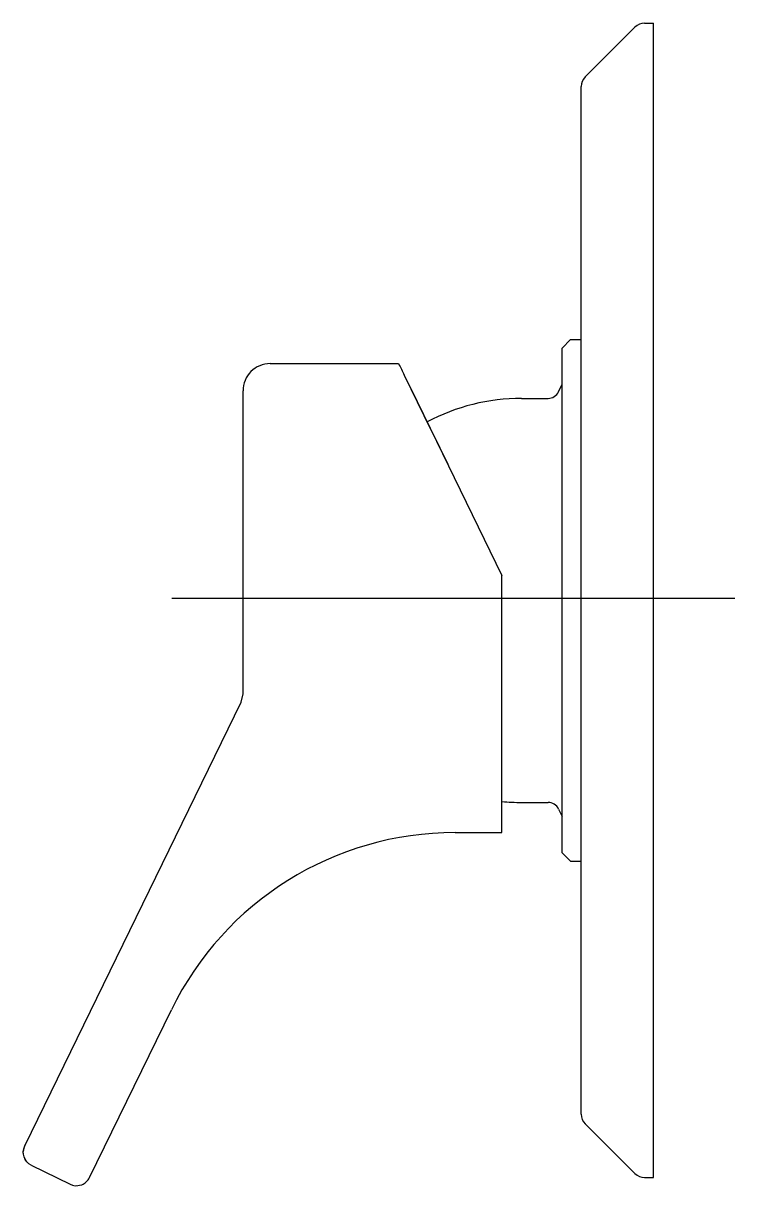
# Model space of a CAD drawing. Extents: x -0.035 to 0.064, y 36.607 to 36.768.
import ezdxf

# ---------------------------------------------------------------- set-up
doc = ezdxf.new("R2010")
doc.units = 0
doc.header["$LTSCALE"] = 0.2
doc.header["$MEASUREMENT"] = 0
doc.linetypes.add('AXES', pattern=[0.54, 0.3, -0.08, 0.08, -0.08])
doc.linetypes.add('CONTINU', pattern=[0])
doc.layers.get('0').update_dxf_attribs({"linetype": 'CONTINUOUS'})
doc.layers.add('DECA_EIXOS', color=5, linetype='AXES')

msp = doc.modelspace()

# ---------------------------------------------------------------- linework, layer by layer
at = {"linetype": 'CONTINU'}
for points in [[(0.04286, 36.76022), (0.04975, 36.76711)], [(0.05109, 36.76766), (0.05231, 36.76766)], [(0.05231, 36.60766), (0.05231, 36.76766)], [(0.04231, 36.61644), (0.04231, 36.75888)], [(0.03964, 36.72264), (0.04081, 36.72381)], [(0.04081, 36.72381), (0.04231, 36.72381)], [(0.03964, 36.65268), (0.03964, 36.72264)], [(-0.00083, 36.72048), (0.01698, 36.72048)], [(0.01778, 36.71889), (0.02138, 36.71148)], [(-0.00458, 36.67472), (-0.00458, 36.71673)], [(0.03915, 36.71658), (0.03964, 36.71763)], [(0.03404, 36.71566), (0.0377, 36.71566)], [(0.02164, 36.71097), (0.02379, 36.70655)], [(0.03131, 36.65548), (0.03131, 36.6911)], [(-0.00483, 36.67357), (-0.00458, 36.67472)], [(-0.03484, 36.61204), (-0.00483, 36.67357)], [(-0.00483, 36.67357), (-0.00479, 36.67376)], [(0.03404, 36.65966), (0.0377, 36.65966)], [(0.03915, 36.65874), (0.03964, 36.65769)], [(0.02481, 36.65548), (0.03131, 36.65548)], [(0.03964, 36.65268), (0.04081, 36.65151)], [(0.04081, 36.65151), (0.04231, 36.65151)], [(-0.02585, 36.60766), (-0.01451, 36.63091)], [(0.04286, 36.61511), (0.04975, 36.60821)], [(-0.03504, 36.61104), (-0.03504, 36.61129)], [(-0.0349, 36.61044), (-0.03475, 36.61012)], [(-0.03392, 36.60937), (-0.02852, 36.60674)], [(0.05109, 36.60766), (0.05231, 36.60766)], [(-0.02852, 36.60674), (-0.02823, 36.6066)], [(-0.02823, 36.6066), (-0.02785, 36.60653)], [(-0.02785, 36.60653), (-0.02748, 36.60654)], [(-0.02785, 36.60653), (-0.0276, 36.60654)], [(-0.02748, 36.60654), (-0.02725, 36.60659)], [(-0.02725, 36.60659), (-0.02693, 36.60667)]]:
    msp.add_lwpolyline(points, dxfattribs=at)
for points in [[(0.05109, 36.76766, 0.198924), (0.04975, 36.76711)], [(0.04286, 36.76022, 0.199724), (0.04231, 36.75888)], [(-0.00083, 36.72048, 0.414219), (-0.00458, 36.71673)], [(0.01698, 36.72048, -0.015071), (0.01778, 36.71889), (0.01954, 36.71524), (0.02224, 36.70973), (0.03131, 36.6911)], [(0.0377, 36.71566, 0.29093), (0.03915, 36.71658)], [(0.03404, 36.71566, 0.122422), (0.02093, 36.7124)], [(0.03131, 36.65979, 0.024459), (0.03404, 36.65966)], [(0.03915, 36.65874, 0.290931), (0.0377, 36.65966)], [(0.02481, 36.65548, 0.286751), (-0.01451, 36.63091)], [(0.04231, 36.61644, 0.1989), (0.04286, 36.61511)], [(-0.03392, 36.60937, -0.413769), (-0.03484, 36.61204)], [(-0.03484, 36.61204, 0.098498), (-0.03504, 36.61129)], [(-0.02693, 36.60667, 0.189909), (-0.02585, 36.60766)], [(0.04975, 36.60821, 0.198919), (0.05109, 36.60766)]]:
    msp.add_lwpolyline(points, format="xyb", dxfattribs=at)
at = {"layer": 'DECA_EIXOS'}
msp.add_lwpolyline([(-0.01446, 36.68798), (0.06358, 36.68798)], dxfattribs=at)

doc.saveas('drawing.dxf')
